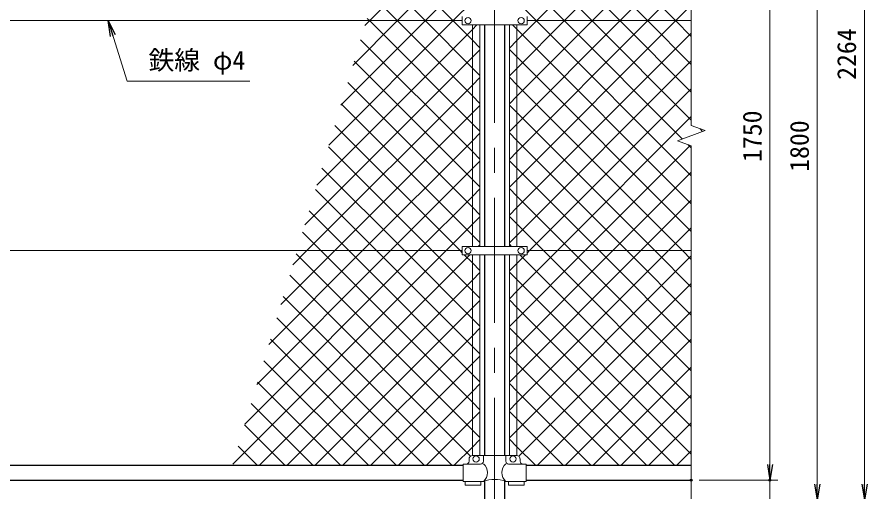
# Model space of a CAD drawing. Units: millimetres, scale not verified. Extents: x -4200 to 4200, y -2970 to 2970.
# Drawn here: x -2599 to -438, y -520 to 686 of the extents above; entities that cross this region are included whole.
import ezdxf
from ezdxf.enums import TextEntityAlignment as Align

# ---------------------------------------------------------------- set-up
doc = ezdxf.new("R2010")
doc.units = ezdxf.units.MM
doc.header["$LTSCALE"] = 10
doc.header["$PDMODE"] = 32
doc.header["$PDSIZE"] = 5
doc.linetypes.add('USER1', pattern=[50.8, 31.75, -6.35, 6.35, -6.35])
for name, color, linetype, lineweight in [('0-1_D-BMK', 2, 'USER1', 13), ('0-2_D-STR1', 1, 'Continuous', 25), ('0-3_D-STR-DIM', 7, 'Continuous', 13), ('0-6_D-STR2', 7, 'Continuous', 13), ('0-7_D-STR3', 3, 'Continuous', 13), ('0-8_D-STR-TXT', 7, 'Continuous', 13)]:
    doc.layers.add(name, color=color, linetype=linetype, lineweight=lineweight)
doc.layers.add('0-4_0', color=7, linetype='Continuous')
doc.layers.add('0-5_Defpoints', color=8, linetype='Continuous')
doc.styles.add('ＭＳ ゴシック', font='')
doc.styles.get('ＭＳ ゴシック').set_extended_font_data('MS Gothic')

# ---------------------------------------------------------------- blocks, each defined once
blk = doc.blocks.new('_Open')
at = {"layer": '0-4_0'}
blk.add_line((-10, 1.667), (0, 0), dxfattribs=at)
blk.add_lwpolyline([(-10, -1.667), (0, 0), (-10, 0)], dxfattribs=at)

msp = doc.modelspace()

# ---------------------------------------------------------------- linework, layer by layer
at = {"layer": '0-1_D-BMK'}
msp.add_line((-1384.97, 1751.06), (-1384.97, -918.58), dxfattribs=at)
at = {"layer": '0-2_D-STR1'}
for p, q in [((-1410.37, 666.5), (-1410.37, 103.5)), ((-1359.57, 666.5), (-1359.57, 103.5)), ((-1410.37, 82.5), (-1410.37, -427)), ((-1359.57, 82.5), (-1359.57, -427)), ((-3304.97, -452), (-1464.97, -452)), ((-1304.97, -452), (-884.97, -452)), ((-3304.97, -490), (-1464.97, -490)), ((-1410.37, -493), (-1410.37, -890)), ((-1359.57, -493), (-1359.57, -890)), ((-1304.97, -490), (-884.97, -490))]:
    msp.add_line(p, q, dxfattribs=at)
at = {"layer": '0-3_D-STR-DIM'}
for p, q in [((-884.97, 1749), (-884.97, 410.65)), ((-444.97, 1684), (-444.97, -500)), ((-684.97, 1220), (-684.97, -450)), ((-564.97, 1220), (-564.97, -500)), ((-849.74, 397.83), (-884.97, 410.65)), ((-920.21, 372.17), (-849.74, 397.83)), ((-884.97, 359.35), (-920.21, 372.17)), ((-884.97, 359.35), (-884.97, -620)), ((-684.97, -450), (-684.97, -410)), ((-864.97, -490), (-664.97, -490)), ((-864.97, -490), (-664.97, -490)), ((-684.97, -490), (-684.97, -540))]:
    msp.add_line(p, q, dxfattribs=at)
at = {"layer": '0-5_Defpoints'}
for p in [(-884.97, -490), (-884.97, -490), (-684.97, -490)]:
    msp.add_point(p, dxfattribs=at)
at = {"layer": '0-6_D-STR2'}
for p, q in [((-925.46, 677), (-1328.47, 1080.01)), ((-1277.85, 677), (-884.97, 1069.87)), ((-996.18, 677), (-1328.47, 1009.3)), ((-1207.14, 677), (-884.97, 999.16)), ((-1702.11, 677), (-1441.47, 937.64)), ((-1066.89, 677), (-1328.47, 938.59)), ((-1136.43, 677), (-884.97, 928.45)), ((-1631.4, 677), (-1441.47, 866.93)), ((-1491.15, 677), (-1659.9, 845.75)), ((-1065.72, 677), (-884.97, 857.74)), ((-1561.86, 677), (-1676.29, 791.42)), ((-1560.69, 677), (-1441.47, 796.22)), ((-995.01, 677), (-884.97, 787.03)), ((-1632.57, 677), (-1692.67, 737.1)), ((-1489.98, 677), (-1441.47, 725.51)), ((-924.29, 677), (-884.97, 716.32)), ((-1806.14, 360.84), (-1489.98, 677)), ((-1775.61, 462.08), (-1560.69, 677)), ((-1745.07, 563.33), (-1631.4, 677)), ((-1714.54, 664.57), (-1702.11, 677)), ((-1703.28, 677), (-1709.05, 682.77)), ((-1441.47, 415.19), (-1703.28, 677)), ((-1441.47, 485.9), (-1632.57, 677)), ((-1441.47, 556.61), (-1561.86, 677)), ((-1441.47, 627.32), (-1491.15, 677)), ((-1328.47, 626.37), (-1277.85, 677)), ((-1328.47, 555.66), (-1207.14, 677)), ((-1328.47, 484.95), (-1136.43, 677)), ((-1328.47, 414.24), (-1065.72, 677)), ((-1328.47, 343.53), (-995.01, 677)), ((-1328.47, 272.82), (-924.29, 677)), ((-884.97, 495.09), (-1066.89, 677)), ((-884.97, 565.8), (-996.18, 677)), ((-884.97, 636.51), (-925.46, 677)), ((-1441.47, 344.48), (-1725.44, 628.44)), ((-1422.47, 608.32), (-1441.47, 627.32)), ((-1328.47, 202.11), (-884.97, 645.61)), ((-1347.47, 607.37), (-1328.47, 626.37)), ((-1441.47, 273.77), (-1741.82, 574.12)), ((-1328.47, 131.4), (-884.97, 574.9)), ((-1422.47, 537.61), (-1441.47, 556.61)), ((-1347.47, 536.66), (-1328.47, 555.66)), ((-1441.47, 203.06), (-1758.2, 519.79)), ((-1441.47, 513.37), (-1422.47, 532.37)), ((-1328.47, 514.32), (-1347.47, 533.32)), ((-1861.85, 93), (-1441.47, 513.37)), ((-907.15, 93), (-1328.47, 514.32)), ((-1422.47, 466.9), (-1441.47, 485.9)), ((-1347.47, 465.95), (-1328.47, 484.95)), ((-1441.47, 132.35), (-1774.59, 465.46)), ((-1441.47, 442.66), (-1422.47, 461.66)), ((-1328.47, 443.61), (-1347.47, 462.61)), ((-1791.14, 93), (-1441.47, 442.66)), ((-977.86, 93), (-1328.47, 443.61)), ((-1422.47, 396.19), (-1441.47, 415.19)), ((-1347.47, 395.24), (-1328.47, 414.24)), ((-1441.47, 371.95), (-1422.47, 390.95)), ((-1328.47, 372.9), (-1347.47, 391.9)), ((-856.1, 395.51), (-863.39, 402.8)), ((-850.02, 397.72), (-849.87, 397.87)), ((-1720.43, 93), (-1441.47, 371.95)), ((-1048.57, 93), (-1328.47, 372.9)), ((-1543.55, 93), (-1807.35, 356.81)), ((-884.97, 353.67), (-893.91, 362.6)), ((-1422.47, 325.48), (-1441.47, 344.48)), ((-1347.47, 324.53), (-1328.47, 343.53)), ((-1441.47, 301.24), (-1422.47, 320.24)), ((-1328.47, 302.19), (-1347.47, 321.19)), ((-1614.26, 93), (-1823.74, 302.48)), ((-1649.72, 93), (-1441.47, 301.24)), ((-1119.28, 93), (-1328.47, 302.19)), ((-1084.03, 93), (-884.97, 292.06)), ((-1422.47, 254.77), (-1441.47, 273.77)), ((-1347.47, 253.82), (-1328.47, 272.82)), ((-1684.97, 93), (-1840.12, 248.15)), ((-1441.47, 230.53), (-1422.47, 249.53)), ((-1328.47, 231.48), (-1347.47, 250.48)), ((-1579.01, 93), (-1441.47, 230.53)), ((-1189.99, 93), (-1328.47, 231.48)), ((-1013.32, 93), (-884.97, 221.34)), ((-1422.47, 184.06), (-1441.47, 203.06)), ((-1347.47, 183.11), (-1328.47, 202.11)), ((-1755.68, 93), (-1856.51, 193.83)), ((-1441.47, 159.82), (-1422.47, 178.82)), ((-1328.47, 160.77), (-1347.47, 179.77)), ((-1508.29, 93), (-1441.47, 159.82)), ((-1260.7, 93), (-1328.47, 160.77)), ((-1826.39, 93), (-1872.89, 139.5)), ((-1422.47, 113.35), (-1441.47, 132.35)), ((-1347.47, 112.4), (-1328.47, 131.4)), ((-942.61, 93), (-884.97, 150.63)), ((-1427.08, 103.5), (-1422.47, 108.11)), ((-1341.91, 103.5), (-1347.47, 109.06)), ((-2050.4, -449.1), (-1508.29, 93)), ((-2019.87, -347.86), (-1579.01, 93)), ((-1989.33, -246.62), (-1649.72, 93)), ((-1958.8, -145.37), (-1720.43, 93)), ((-1928.27, -44.13), (-1791.14, 93)), ((-1897.74, 57.11), (-1861.85, 93)), ((-1441.47, -291.91), (-1826.39, 93)), ((-1441.47, -221.2), (-1755.68, 93)), ((-1441.47, -150.49), (-1684.97, 93)), ((-1441.47, -79.78), (-1614.26, 93)), ((-1441.47, -9.07), (-1543.55, 93)), ((-1328.47, -151.44), (-1084.03, 93)), ((-1328.47, -222.16), (-1013.32, 93)), ((-1328.47, -292.87), (-942.61, 93)), ((-884.97, -282.73), (-1260.7, 93)), ((-884.97, -212.02), (-1189.99, 93)), ((-884.97, -141.31), (-1119.28, 93)), ((-884.97, -70.6), (-1048.57, 93)), ((-884.97, 0.11), (-977.86, 93)), ((-884.97, 70.82), (-907.15, 93)), ((-1982.58, -452), (-1448.08, 82.5)), ((-884.97, -353.44), (-1320.91, 82.5)), ((-1445.85, -428.96), (-1905.66, 30.85)), ((-1441.47, 18.4), (-1422.47, 37.4)), ((-1911.87, -452), (-1441.47, 18.4)), ((-1323.55, -429.36), (-884.97, 9.21)), ((-1422.47, -28.07), (-1441.47, -9.07)), ((-1493.52, -452), (-1922.04, -23.48)), ((-1441.47, -52.31), (-1422.47, -33.31)), ((-1328.47, -51.36), (-1347.47, -32.36)), ((-1841.16, -452), (-1441.47, -52.31)), ((-927.84, -452), (-1328.47, -51.36)), ((-1275.48, -452), (-884.97, -61.5)), ((-1564.23, -452), (-1938.42, -77.81)), ((-1422.47, -98.78), (-1441.47, -79.78)), ((-1441.47, -123.02), (-1422.47, -104.02)), ((-1328.47, -122.07), (-1347.47, -103.07)), ((-1770.45, -452), (-1441.47, -123.02)), ((-998.55, -452), (-1328.47, -122.07)), ((-1634.94, -452), (-1954.81, -132.13)), ((-1422.47, -169.49), (-1441.47, -150.49)), ((-1204.77, -452), (-884.97, -132.21)), ((-1347.47, -170.44), (-1328.47, -151.44)), ((-1705.65, -452), (-1971.19, -186.46)), ((-1699.74, -452), (-1441.47, -193.73)), ((-1441.47, -193.73), (-1422.47, -174.73)), ((-1328.47, -192.78), (-1347.47, -173.78)), ((-1069.26, -452), (-1328.47, -192.78)), ((-1134.06, -452), (-884.97, -202.92)), ((-1422.47, -240.2), (-1441.47, -221.2)), ((-1347.47, -241.16), (-1328.47, -222.16)), ((-1776.36, -452), (-1987.58, -240.79)), ((-1441.47, -264.44), (-1422.47, -245.44)), ((-1328.47, -263.49), (-1347.47, -244.49)), ((-1629.03, -452), (-1441.47, -264.44)), ((-1139.97, -452), (-1328.47, -263.49)), ((-1063.34, -452), (-884.97, -273.63)), ((-1847.07, -452), (-2003.96, -295.12)), ((-1422.47, -310.91), (-1441.47, -291.91)), ((-1347.47, -311.87), (-1328.47, -292.87)), ((-1441.47, -335.16), (-1422.47, -316.16)), ((-1328.47, -334.2), (-1347.47, -315.2)), ((-1558.32, -452), (-1441.47, -335.16)), ((-1210.68, -452), (-1328.47, -334.2)), ((-992.63, -452), (-884.97, -344.34)), ((-1917.79, -452), (-2020.34, -349.44)), ((-1441.47, -405.87), (-1422.47, -386.87)), ((-1328.47, -404.91), (-1347.47, -385.91)), ((-1988.5, -452), (-2036.73, -403.77)), ((-1487.61, -452), (-1441.47, -405.87)), ((-1281.39, -452), (-1328.47, -404.91)), ((-921.92, -452), (-884.97, -415.05))]:
    msp.add_line(p, q, dxfattribs=at)
for points in [[(-884.97, 424.38), (-1137.6, 677), (-1328.47, 867.88), (-1347.47, 886.88)], [(-907.95, 376.64), (-1208.31, 677), (-1328.47, 797.17), (-1347.47, 816.17)], [(-884.97, 282.96), (-1279.02, 677), (-1328.47, 726.46), (-1347.47, 745.46)], [(-1836.67, 259.6), (-1441.47, 654.79), (-1429.77, 666.5)], [(-884.97, 212.25), (-1328.47, 655.75), (-1339.23, 666.5)], [(-1867.2, 158.35), (-1441.47, 584.08), (-1422.47, 603.08)], [(-884.97, 141.53), (-1328.47, 585.03), (-1347.47, 604.03)], [(-1302.47, 86.69), (-1296.16, 93), (-884.97, 504.19)], [(-1347.47, -29.02), (-1328.47, -10.02), (-1225.45, 93), (-884.97, 433.48)], [(-1467.47, 87.64), (-1472.84, 93), (-1790.97, 411.14)], [(-1347.47, -99.73), (-1328.47, -80.73), (-1154.74, 93), (-887.48, 360.26)], [(-1422.47, -381.63), (-1441.47, -362.63), (-1889.27, 85.17)], [(-1422.47, 42.64), (-1441.47, 61.64), (-1462.34, 82.5)], [(-1347.47, 41.69), (-1328.47, 60.69), (-1306.66, 82.5)], [(-1347.47, -382.58), (-1328.47, -363.58), (-884.97, 79.92)], [(-884.97, -424.15), (-1328.47, 19.35), (-1347.47, 38.35)]]:
    msp.add_lwpolyline(points, dxfattribs=at)
at = {"layer": '0-7_D-STR3'}
for p, q in [((-3307.98, 677), (-1467.47, 677)), ((-1467.47, 687.5), (-1467.47, 666.5)), ((-1302.47, 687.5), (-1302.47, 666.5)), ((-1302.47, 677), (-884.97, 677)), ((-1302.47, 666.5), (-1467.47, 666.5)), ((-1441.47, 666.5), (-1441.47, 103.5)), ((-1422.47, 666.5), (-1422.47, 103.5)), ((-1347.47, 666.5), (-1347.47, 103.5)), ((-1328.47, 666.5), (-1328.47, 103.5)), ((-3307.98, 93), (-1467.47, 93)), ((-1302.47, 103.5), (-1467.47, 103.5)), ((-1467.47, 103.5), (-1467.47, 82.5)), ((-1302.47, 103.5), (-1302.47, 82.5)), ((-1302.47, 93), (-884.97, 93)), ((-1302.47, 82.5), (-1467.47, 82.5)), ((-1441.47, 82.5), (-1441.47, -427.11)), ((-1422.47, 82.5), (-1422.47, -427)), ((-1347.47, 82.5), (-1347.47, -427)), ((-1328.47, 82.5), (-1328.47, -427.11)), ((-1439.97, -427), (-1329.97, -427)), ((-1413.52, -427), (-1413.52, -442)), ((-1356.42, -427), (-1356.42, -442)), ((-1464.97, -449), (-1464.97, -493)), ((-1420.52, -449), (-1464.97, -449)), ((-1449.97, -437), (-1449.97, -442)), ((-1304.97, -449), (-1349.42, -449)), ((-1319.97, -437), (-1319.97, -442)), ((-1304.97, -449), (-1304.97, -493)), ((-1413.52, -493), (-1464.97, -493)), ((-1459.97, -493), (-1459.97, -502.3)), ((-1419.97, -493), (-1419.97, -502.3)), ((-1304.97, -493), (-1356.42, -493)), ((-1349.97, -493), (-1349.97, -502.3)), ((-1309.97, -493), (-1309.97, -502.3)), ((-1419.97, -502.3), (-1459.97, -502.3)), ((-1309.97, -502.3), (-1349.97, -502.3))]:
    msp.add_line(p, q, dxfattribs=at)
for centre in [(-1452.47, 677), (-1317.47, 677), (-1452.47, 93), (-1317.47, 93), (-1431.97, -436), (-1337.97, -436)]:
    msp.add_circle(centre, 8, dxfattribs=at)
for centre, radius, start, end in [((-1439.97, -437), 10, 90, 180), ((-1329.97, -437), 10, 0, 90), ((-1456.97, -442), 7, 270, 0), ((-1420.52, -442), 7, 270, 0), ((-1432.65, -470.56), 29.48, 310.4464, 49.5536), ((-1337.3, -470.56), 29.48, 130.4464, 229.5536), ((-1349.42, -442), 7, 180, 270), ((-1312.97, -442), 7, 180, 270), ((-1384.97, -573.49), 85.4, 70.46947, 109.53053)]:
    msp.add_arc(centre, radius, start, end, dxfattribs=at)
at = {"layer": '0-8_D-STR-TXT'}
msp.add_lwpolyline([(-2007.31, 523.37), (-2318.64, 523.37), (-2366.73, 675.09)], dxfattribs=at)

# ---------------------------------------------------------------- block references
at = {"layer": '0-3_D-STR-DIM', "xscale": 4, "yscale": 4, "rotation": 270}
for p in [(-684.97, -490), (-684.97, -490), (-564.97, -540), (-444.97, -540)]:
    msp.add_blockref('_Open', p, dxfattribs=at)
at = {"layer": '0-8_D-STR-TXT', "xscale": 4, "yscale": 4, "rotation": 107.58773}
msp.add_blockref('_Open', (-2367.34, 677), dxfattribs=at)

# ---------------------------------------------------------------- texts
at = {"layer": '0-3_D-STR-DIM', "style": 'ＭＳ ゴシック'}
for s, p in [('2264', (-451.72, 526.62)), ('1750', (-691.72, 318.1)), ('1800', (-571.72, 293.1))]:
    msp.add_text(s, height=48.09, rotation=90, dxfattribs=at).set_placement(p, align=Align.BOTTOM_LEFT)
at = {"layer": '0-8_D-STR-TXT', "style": 'ＭＳ ゴシック'}
msp.add_text('鉄線 φ4', height=48.09, dxfattribs=at).set_placement((-2264.92, 538.24), align=Align.BOTTOM_LEFT)

doc.saveas('drawing.dxf')
